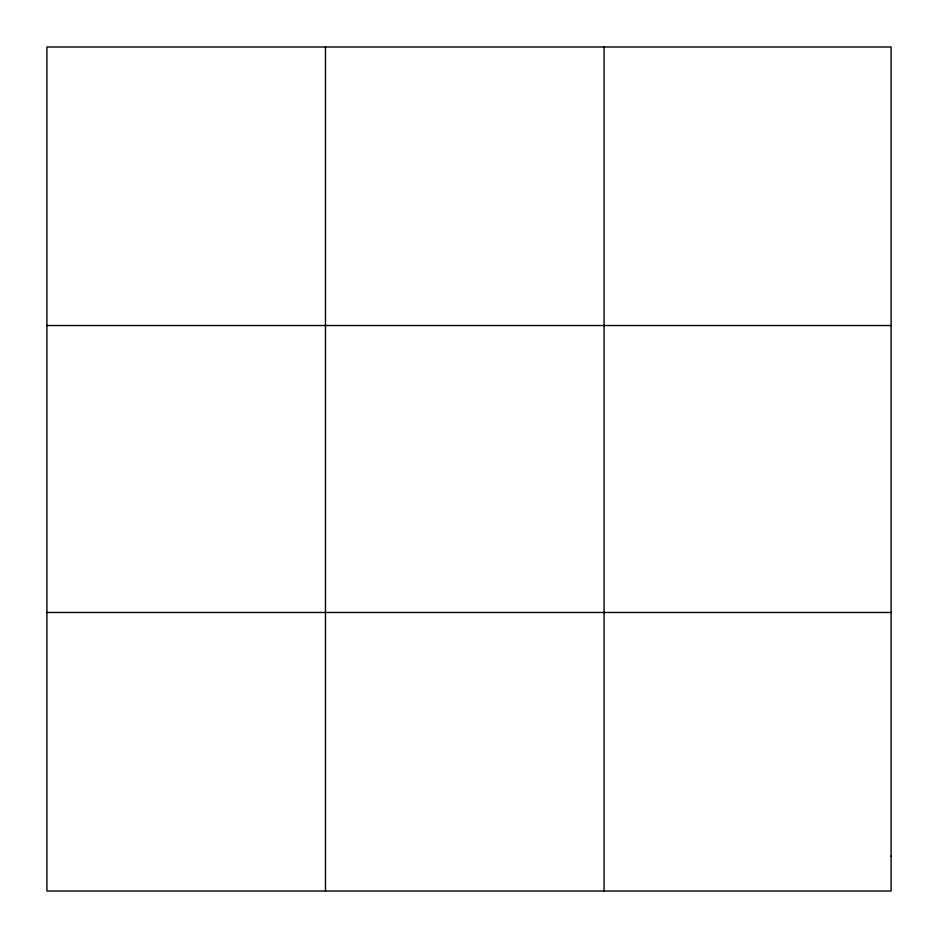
<?xml version="1.0" encoding="UTF-8"?>
<svg xmlns="http://www.w3.org/2000/svg" width="938" height="938" viewBox="0 0 938 938"><rect width="100%" height="100%" fill="white"/><g stroke="black" fill="none" stroke-linecap="round" stroke-linejoin="round"><path stroke-width="1.41" d="M325.486 46.994L325.486 891.006M604.072 46.994L604.072 891.006M46.9 325.521L891.1 325.521M46.9 612.479L891.1 612.479M891.1 856.195L891.1 891.006L46.9 891.006L46.9 46.994L891.1 46.994L891.1 856.195"/></g></svg>
